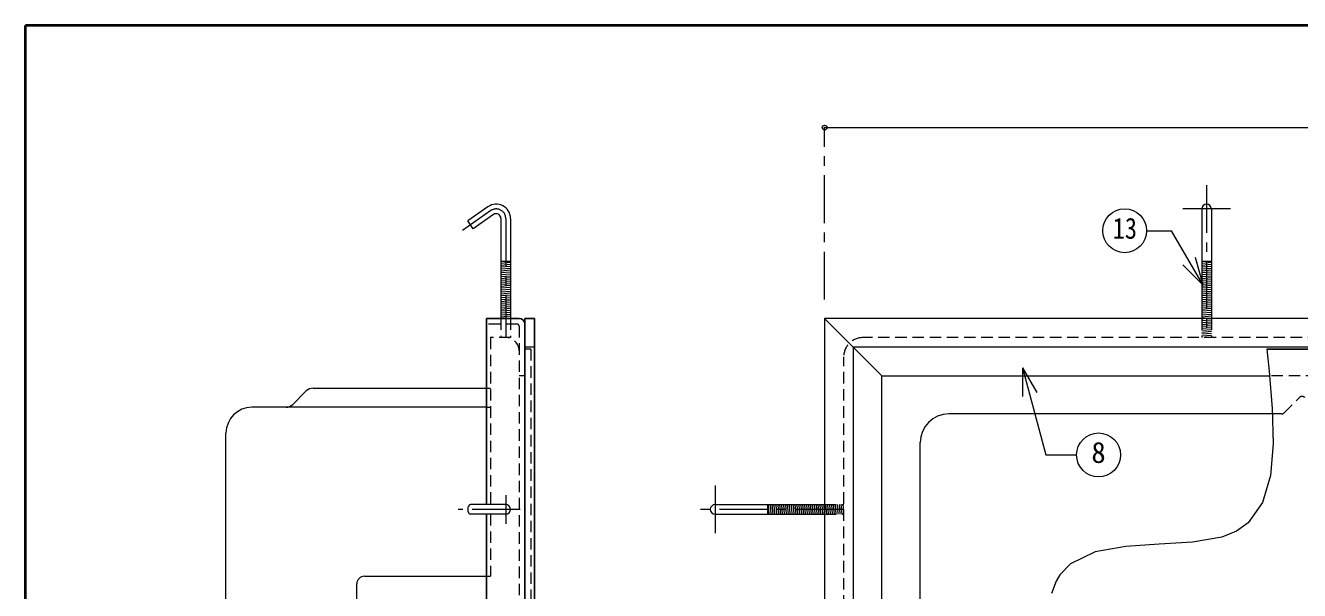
# Model space of a CAD drawing. Units: millimetres at full size, sheet at 1:5; details may follow other scales. Extents: x -1061 to 964, y -679 to 726.
# Drawn here: x -1061 to -394, y 430 to 726 of the extents above; entities that cross this region are included whole.
import ezdxf
from ezdxf.enums import TextEntityAlignment as Align

# ---------------------------------------------------------------- set-up
doc = ezdxf.new("R2010")
doc.units = ezdxf.units.MM
doc.header["$LTSCALE"] = 5
doc.header["$PDMODE"] = 32
doc.header["$PDSIZE"] = 2.5
doc.linetypes.add('CHAIN1', pattern=[8, 5, -1, 1, -1])
doc.linetypes.add('DASHED1', pattern=[1.8, 1.2, -0.6])
doc.layers.add('0-0', color=4, linetype='Continuous', lineweight=9)
doc.styles.add('ＭＳ ゴシック', font='')
doc.styles.get('ＭＳ ゴシック').set_extended_font_data('MS Gothic')

msp = doc.modelspace()

# ---------------------------------------------------------------- linework, layer by layer
at = {"layer": '0-0', "color": 1, "lineweight": 40}
for p in [(-1061.401, -679.043), (963.599, 725.957)]:
    msp.add_line(p, (-1061.401, 725.957), dxfattribs=at)
at = {"layer": '0-0', "linetype": 'CHAIN1'}
for p, q in [((-642.901, 582.457), (-642.901, 672.457)), ((-442.901, 642.355), (-442.901, 562.457)), ((-817.769, 628.948), (-832.494, 618.637)), ((-430.401, 629.855), (-455.401, 629.855)), ((-809.901, 624.852), (-809.901, 562.457)), ((-700.299, 484.957), (-700.299, 459.957)), ((-809.901, 479.957), (-809.901, 464.957)), ((-802.401, 472.457), (-834.832, 472.457)), ((-632.901, 472.457), (-712.799, 472.457))]:
    msp.add_line(p, q, dxfattribs=at)
at = {"layer": '0-0'}
for p, q in [((-642.901, 672.457), (257.099, 672.457)), ((-807.401, 602.355), (-812.401, 602.355)), ((-812.401, 601.485), (-807.401, 601.894)), ((-812.401, 600.482), (-807.401, 600.89)), ((-440.401, 602.355), (-445.401, 602.355)), ((-445.401, 601.485), (-440.401, 601.894)), ((-445.401, 600.482), (-440.401, 600.89)), ((-812.401, 599.479), (-807.401, 599.887)), ((-812.401, 598.475), (-807.401, 598.884)), ((-812.401, 597.472), (-807.401, 597.88)), ((-812.401, 596.469), (-807.401, 596.877)), ((-812.401, 595.465), (-807.401, 595.874)), ((-812.401, 594.462), (-807.401, 594.87)), ((-812.401, 593.459), (-807.401, 593.867)), ((-445.401, 599.479), (-440.401, 599.887)), ((-445.401, 598.475), (-440.401, 598.884)), ((-445.401, 597.472), (-440.401, 597.88)), ((-445.401, 596.469), (-440.401, 596.877)), ((-445.401, 595.465), (-440.401, 595.874)), ((-445.401, 594.462), (-440.401, 594.87)), ((-445.401, 593.459), (-440.401, 593.867)), ((-812.401, 592.455), (-807.401, 592.864)), ((-812.401, 591.452), (-807.401, 591.86)), ((-812.401, 590.449), (-807.401, 590.857)), ((-812.401, 589.445), (-807.401, 589.854)), ((-812.401, 588.442), (-807.401, 588.85)), ((-812.401, 587.439), (-807.401, 587.847)), ((-445.401, 592.455), (-440.401, 592.864)), ((-445.401, 591.452), (-440.401, 591.86)), ((-445.401, 590.449), (-440.401, 590.857)), ((-445.401, 589.445), (-440.401, 589.854)), ((-445.401, 588.442), (-440.401, 588.85)), ((-445.401, 587.439), (-440.401, 587.847)), ((-812.401, 586.435), (-807.401, 586.844)), ((-812.401, 585.432), (-807.401, 585.84)), ((-812.401, 584.429), (-807.401, 584.837)), ((-812.401, 583.425), (-807.401, 583.834)), ((-812.401, 582.422), (-807.401, 582.83)), ((-812.401, 581.419), (-807.401, 581.827)), ((-812.401, 580.415), (-807.401, 580.824)), ((-445.401, 586.435), (-440.401, 586.844)), ((-445.401, 585.432), (-440.401, 585.84)), ((-445.401, 584.429), (-440.401, 584.837)), ((-445.401, 583.425), (-440.401, 583.834)), ((-445.401, 582.422), (-440.401, 582.83)), ((-445.401, 581.419), (-440.401, 581.827)), ((-445.401, 580.415), (-440.401, 580.824)), ((-812.401, 579.412), (-807.401, 579.82)), ((-812.401, 578.409), (-807.401, 578.817)), ((-812.401, 577.405), (-807.401, 577.814)), ((-812.401, 576.402), (-807.401, 576.81)), ((-812.401, 575.399), (-807.401, 575.807)), ((-812.401, 574.395), (-807.401, 574.804)), ((-812.401, 573.392), (-807.401, 573.8)), ((-445.401, 579.412), (-440.401, 579.82)), ((-445.401, 578.409), (-440.401, 578.817)), ((-445.401, 577.405), (-440.401, 577.814)), ((-445.401, 576.402), (-440.401, 576.81)), ((-445.401, 575.399), (-440.401, 575.807)), ((-445.401, 574.395), (-440.401, 574.804)), ((-445.401, 573.392), (-440.401, 573.8)), ((-811.568, 572.457), (-807.401, 572.797)), ((-444.568, 572.457), (-440.401, 572.797)), ((-612.901, 542.457), (-627.901, 557.457)), ((-921.436, 527.421), (-914.365, 534.492)), ((-910.83, 535.957), (-819.901, 535.957)), ((-819.901, 525.957), (-942.901, 525.957)), ((-408.452, 522.457), (-577.901, 522.457)), ((-956.401, 322.457), (-956.401, 512.457)), ((-592.901, 384.168), (-592.901, 507.457)), ((-672.799, 474.957), (-672.799, 469.957)), ((-671.929, 469.957), (-672.338, 474.957)), ((-670.926, 469.957), (-671.334, 474.957)), ((-669.923, 469.957), (-670.331, 474.957)), ((-668.919, 469.957), (-669.328, 474.957)), ((-667.916, 469.957), (-668.324, 474.957)), ((-666.913, 469.957), (-667.321, 474.957)), ((-665.909, 469.957), (-666.318, 474.957)), ((-664.906, 469.957), (-665.314, 474.957)), ((-663.903, 469.957), (-664.311, 474.957)), ((-662.899, 469.957), (-663.308, 474.957)), ((-661.896, 469.957), (-662.304, 474.957)), ((-660.893, 469.957), (-661.301, 474.957)), ((-659.889, 469.957), (-660.298, 474.957)), ((-658.886, 469.957), (-659.294, 474.957)), ((-657.883, 469.957), (-658.291, 474.957)), ((-656.879, 469.957), (-657.288, 474.957)), ((-655.876, 469.957), (-656.284, 474.957)), ((-654.873, 469.957), (-655.281, 474.957)), ((-653.869, 469.957), (-654.278, 474.957)), ((-652.866, 469.957), (-653.274, 474.957)), ((-651.863, 469.957), (-652.271, 474.957)), ((-650.859, 469.957), (-651.268, 474.957)), ((-649.856, 469.957), (-650.264, 474.957)), ((-648.853, 469.957), (-649.261, 474.957)), ((-647.849, 469.957), (-648.258, 474.957)), ((-646.846, 469.957), (-647.254, 474.957)), ((-645.843, 469.957), (-646.251, 474.957)), ((-644.839, 469.957), (-645.248, 474.957)), ((-643.836, 469.957), (-644.244, 474.957)), ((-642.901, 470.79), (-643.241, 474.957))]:
    msp.add_line(p, q, dxfattribs=at)
at = {"layer": '0-0', "color": 7, "lineweight": 18}
for p, q in [((-819.202, 630.995), (-829.832, 623.552)), ((-445.401, 629.855), (-445.401, 572.457)), ((-440.401, 629.855), (-440.401, 572.457)), ((-812.401, 624.852), (-812.401, 572.457)), ((-807.401, 624.852), (-807.401, 572.457)), ((-474.314, 618.423), (-461.193, 618.423)), ((-444.771, 589.98), (-461.193, 618.423)), ((-444.771, 589.98), (-455.378, 600.587)), ((-444.771, 589.98), (-448.653, 604.469)), ((257.099, 572.457), (-642.901, 572.457)), ((-642.901, 572.457), (-642.901, 322.457)), ((242.099, 557.457), (-627.901, 557.457)), ((-539.257, 546.651), (-539.257, 531.651)), ((-539.257, 546.651), (-531.757, 533.661)), ((-539.257, 546.651), (-527.025, 501.001)), ((-527.025, 501.001), (-510.976, 501.001)), ((-809.901, 474.957), (-828.398, 474.957)), ((-700.299, 474.957), (-642.901, 474.957)), ((-809.901, 469.957), (-828.398, 469.957)), ((-700.299, 469.957), (-642.901, 469.957)), ((-883.901, 437.457), (-819.901, 437.457)), ((-887.901, 322.457), (-887.901, 433.457))]:
    msp.add_line(p, q, dxfattribs=at)
at = {"layer": '0-0', "color": 5, "lineweight": 25}
for p, q in [((-802.901, 572.457), (-819.901, 572.457)), ((-819.901, 474.957), (-819.901, 572.457)), ((-794.901, 572.457), (-799.901, 572.457)), ((-799.901, 572.457), (-799.901, 322.457)), ((-794.901, 322.457), (-794.901, 572.457)), ((241.099, 556.457), (-411.358, 556.457)), ((-819.901, 362.457), (-819.901, 469.957))]:
    msp.add_line(p, q, dxfattribs=at)
at = {"layer": '0-0', "color": 7, "linetype": 'DASHED1', "lineweight": 18}
for p, q in [((-803.901, 569.457), (-819.901, 569.457)), ((-802.901, 568.457), (-802.901, 322.457)), ((-794.901, 557.457), (-799.901, 557.457)), ((-799.901, 542.457), (-802.901, 542.457))]:
    msp.add_line(p, q, dxfattribs=at)
at = {"layer": '0-0', "linetype": 'DASHED1'}
for p, q in [((-812.401, 572.457), (-812.401, 562.457)), ((-807.401, 572.457), (-807.401, 562.457)), ((-445.401, 572.389), (-444.568, 572.457)), ((-445.401, 572.457), (-445.401, 562.457)), ((-445.401, 571.385), (-440.401, 571.794)), ((-445.401, 570.382), (-440.401, 570.79)), ((-445.401, 569.379), (-440.401, 569.787)), ((-445.401, 568.375), (-440.401, 568.784)), ((-445.401, 567.372), (-440.401, 567.78)), ((-440.401, 572.457), (-440.401, 562.457)), ((-807.401, 562.457), (-817.901, 562.457)), ((-817.901, 562.457), (-817.901, 474.957)), ((237.099, 562.457), (-622.901, 562.457)), ((-445.401, 566.369), (-440.401, 566.777)), ((-445.401, 565.365), (-440.401, 565.774)), ((-445.401, 564.362), (-440.401, 564.77)), ((-445.401, 563.359), (-440.401, 563.767)), ((-444.16, 562.457), (-440.401, 562.764)), ((-796.701, 556.457), (-799.901, 556.457)), ((-796.701, 556.457), (-796.701, 322.457)), ((-632.901, 322.457), (-632.901, 552.457)), ((227.099, 542.457), (-409.962, 542.457)), ((-819.901, 535.957), (-817.901, 535.957)), ((-402.315, 523.042), (-394.315, 531.042)), ((-819.901, 525.957), (-817.901, 525.957)), ((-403.729, 522.457), (-408.452, 522.457)), ((-642.901, 474.957), (-632.901, 474.957)), ((-641.829, 469.957), (-642.238, 474.957)), ((-640.826, 469.957), (-641.234, 474.957)), ((-639.823, 469.957), (-640.231, 474.957)), ((-638.819, 469.957), (-639.228, 474.957)), ((-637.816, 469.957), (-638.224, 474.957)), ((-636.813, 469.957), (-637.221, 474.957)), ((-635.809, 469.957), (-636.218, 474.957)), ((-634.806, 469.957), (-635.214, 474.957)), ((-633.803, 469.957), (-634.211, 474.957)), ((-632.901, 471.197), (-633.208, 474.957)), ((-817.901, 469.957), (-817.901, 437.457)), ((-642.833, 469.957), (-642.901, 470.79)), ((-642.901, 469.957), (-632.901, 469.957)), ((-819.901, 437.457), (-817.901, 437.457))]:
    msp.add_line(p, q, dxfattribs=at)
at = {"layer": '0-0', "color": 7, "lineweight": 18}
for points in [[(-816.335, 626.9), (-826.964, 619.457), (-829.832, 623.552)], [(-642.901, 572.457), (-627.901, 557.457), (-627.901, 322.457)], [(-411.358, 556.457), (-410.162, 544.849), (-408.523, 525.246), (-408.056, 506.779), (-409.503, 490.17), (-413.607, 476.137), (-421.111, 465.4), (-427.312, 460.967), (-434.83, 457.985), (-450.347, 455.274), (-467.688, 454.198), (-485.212, 453.08), (-501.28, 450.245), (-514.249, 444.014), (-519.705, 438.185), (-521.608, 434.859), (-524.137, 428.344)]]:
    msp.add_lwpolyline(points, dxfattribs=at)
at = {"layer": '0-0'}
msp.add_lwpolyline([(-612.901, 388.518), (-612.901, 542.457), (-409.962, 542.457)], dxfattribs=at)
at = {"layer": '0-0', "color": 7, "lineweight": 18}
for centre in [(-485.814, 618.423), (-499.476, 501.001)]:
    msp.add_circle(centre, 11.5, dxfattribs=at)
for centre, radius, start, end in [((-814.901, 624.852), 7.5, 0, 125), ((-814.901, 624.852), 2.5, 0, 125), ((-442.901, 629.855), 2.5, 0, 180), ((-809.901, 472.457), 2.5, 270, 90), ((-700.299, 472.457), 2.5, 90, 270), ((-883.901, 433.457), 4, 90, 180)]:
    msp.add_arc(centre, radius, start, end, dxfattribs=at)
at = {"layer": '0-0', "linetype": 'CHAIN1'}
msp.add_arc((-814.901, 624.852), 5, 0, 125, dxfattribs=at)
at = {"layer": '0-0', "color": 7, "linetype": 'DASHED1', "lineweight": 18}
msp.add_arc((-803.901, 568.457), 1, 0, 90, dxfattribs=at)
at = {"layer": '0-0', "color": 5, "lineweight": 25}
msp.add_arc((-802.901, 569.457), 3, 0, 90, dxfattribs=at)
at = {"layer": '0-0', "linetype": 'DASHED1'}
for centre, radius, start, end in [((-809.901, 555.457), 7, 0, 90), ((-622.901, 552.457), 10, 90, 180), ((-392.901, 529.628), 2, 45, 135), ((-403.729, 524.457), 2, 270, 315)]:
    msp.add_arc(centre, radius, start, end, dxfattribs=at)
at = {"layer": '0-0'}
for centre, radius, start, end in [((-910.83, 530.957), 5, 90, 135), ((-924.972, 530.957), 5, 270, 315), ((-942.901, 512.457), 13.5, 90, 180), ((-577.901, 507.457), 15, 90, 180)]:
    msp.add_arc(centre, radius, start, end, dxfattribs=at)
at = {"layer": '0-0', "color": 7, "lineweight": 18}
msp.add_ellipse((-828.388, 472.457), major_axis=(0, -2.5), ratio=0.57, start_param=3.1415927, end_param=6.2831853, dxfattribs=at)
at = {"layer": '0-0'}
msp.add_point((-642.901, 672.457), dxfattribs=at)

# ---------------------------------------------------------------- texts
at = {"layer": '0-0', "color": 7, "style": 'ＭＳ ゴシック', "width": 0.85}
msp.add_text('13', height=11, dxfattribs=at).set_placement((-492.064, 610.923), align=Align.BOTTOM_LEFT)
at = {"layer": '0-0', "color": 7, "style": 'ＭＳ ゴシック'}
msp.add_text('8', height=11, dxfattribs=at).set_placement((-503.226, 493.501), align=Align.BOTTOM_LEFT)

doc.saveas('drawing.dxf')
